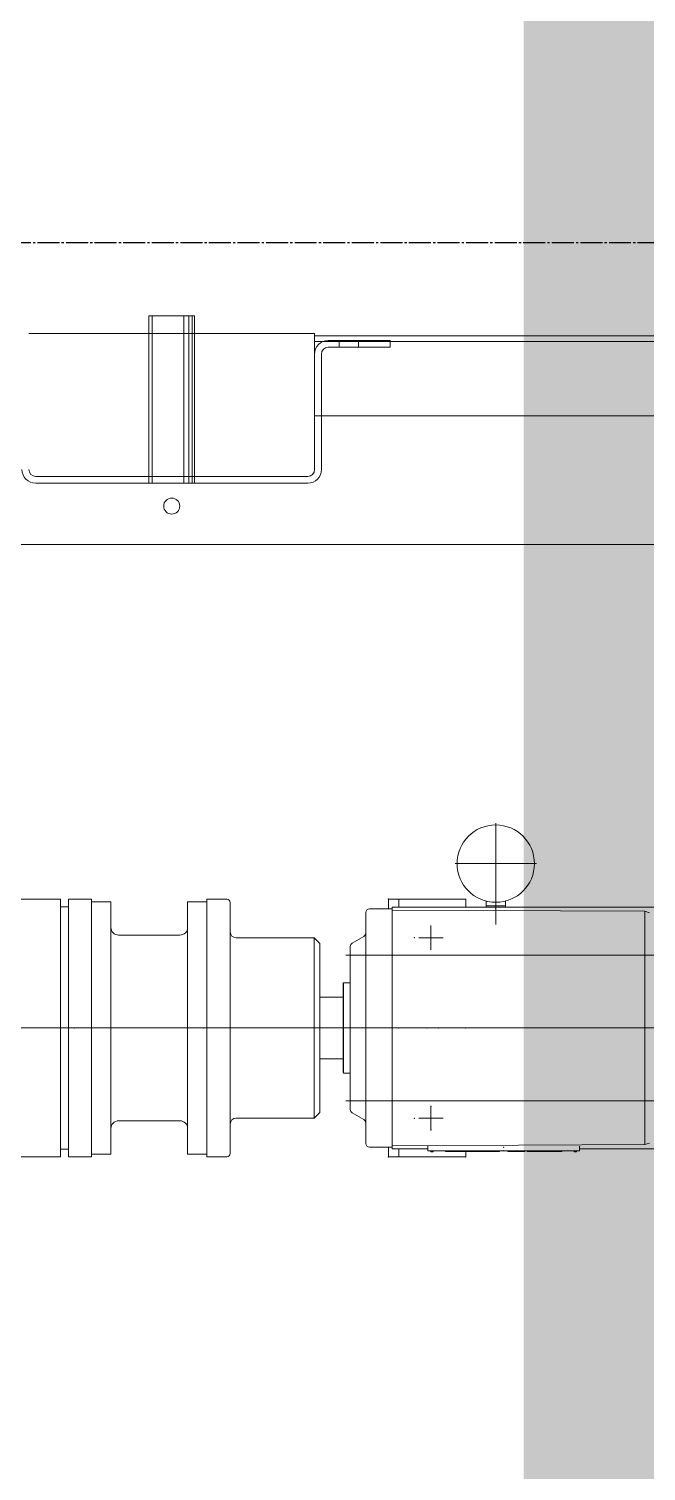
# Model space of a CAD drawing. Extents: x -3450 to 27857, y -1288 to 11880.
# Drawn here: x 452.3 to 522.5, y 1360.2 to 1524.3 of the extents above; entities that cross this region are included whole.
import ezdxf

# ---------------------------------------------------------------- set-up
doc = ezdxf.new("R2010")
doc.units = 0
doc.linetypes.add('X-S-FAB-L20$0$COL-CEN-LIN', pattern=[3.25, 2.5, -0.25, 0.25, -0.25])
for name, color, linetype in [('188K-SM-03-F20-MECH-EQ-Y2257103$0$01-電力-CSA', 1, 'Continuous'), ('X-S-FAB-L20$0$BLOCK', 8, 'Continuous'), ('X-S-FAB-L20$0$CCL', 8, 'X-S-FAB-L20$0$COL-CEN-LIN')]:
    doc.layers.add(name, color=color, linetype=linetype)
doc.layers.add('188K-SM-03-F20-MECH-EQ-Y2257103$0$XFM7Q20PCW-200K$0$PCW EQ', color=22, linetype='Continuous', lineweight=9)

# ---------------------------------------------------------------- blocks, each defined once
blk = doc.blocks.new('X-S-FAB-L20$0$FAB2-L05')
at = {"layer": 'X-S-FAB-L20$0$CCL'}
blk.add_line((-26880, 2220), (1210, 2220), dxfattribs=at)
blk = doc.blocks.new('X-S-FAB-L20')
at = {"layer": 'X-S-FAB-L20$0$BLOCK'}
blk.add_blockref('X-S-FAB-L20$0$FAB2-L05', (26160, -720), dxfattribs=at)
blk = doc.blocks.new('188K-SM-03-F20-MECH-EQ-Y2257103$0$XFM7Q20PCW-200K$0$PCW-防震基座-更新後 - PCW-防震基座-更新後-V1242-CUB_L40')
for p, q in [((-1183.5, -338.4), (-945.5, -338.4)), ((-1084.5, -338.4), (-1084.5, -485)), ((-1081.5, -338.4), (-1081.5, -485)), ((-1054, -338.4), (-1054, -485)), ((-1049.5, -338.4), (-1049.5, -485)), ((-1046.5, -338.4), (-1046.5, -485)), ((-1044.5, -485), (-1044.5, -338.4)), ((-945.5, -344.4), (-1183.5, -344.4)), ((-939.5, -350.4), (-939.5, -469.4)), ((-933.5, -451.4), (-933.5, -350.4)), ((-927.5, -457.4), (-873.5, -457.4)), ((-927.5, -463.4), (-873.5, -463.4)), ((-918, -463.4), (-918, -457.4)), ((-901, -457.4), (-901, -463.4)), ((-873.5, -463.4), (-873.5, -457.4)), ((-939.5, -469.4), (-1189.5, -469.4)), ((-1044.5, -485), (-1084.5, -485))]:
    blk.add_line(p, q)
at = {"extrusion": (0, 0, -1)}
for p, q in [((-939.5, -397.4), (68.3, -397.4)), ((68.3, -462.4), (-939.5, -462.4)), ((68.3, -467.4), (-939.5, -467.4))]:
    blk.add_line(p, q, dxfattribs=at)
for centre, radius, start, end in [((-1064.5, -318.4), 7, 0, 180), ((-1064.5, -318.4), 7, 180, 0), ((-1183.5, -350.4), 12, 90, 180), ((-945.5, -350.4), 12, 0, 90), ((-1183.5, -350.4), 6, 90, 180), ((-945.5, -350.4), 6, 0, 90), ((-927.5, -451.4), 12, 180, 270), ((-927.5, -451.4), 6, 180, 270)]:
    blk.add_arc(centre, radius, start, end)
blk = doc.blocks.new('188K-SM-03-F20-MECH-EQ-Y2257103$0$0-KSB 400HP')
for p, q in [((0, 309.34), (0, -9.14)), ((55, 30.36), (55, 260)), ((-8.3, 221.44), (-8.3, 161.75)), ((8.3, 221.44), (8.3, 161.75)), ((-13.76, 205.07), (-13.76, 188.35)), ((13.76, 167.04), (13.76, 205.07)), ((-13.41, 167.04), (-13.28, 195.77)), ((-13.28, 195.77), (-13.1, 196.3)), ((13.28, 195.77), (-13.28, 195.77)), ((13.1, 196.3), (13.28, 195.77)), ((13.28, 195.77), (13.41, 167.04)), ((-14.08, 187.74), (-14.08, 187.99)), ((-14, 187.99), (-14.08, 187.99)), ((-14, 187.87), (-14.08, 187.87)), ((-14.08, 187.74), (-14, 187.74)), ((-13.98, 188.32), (-14, 188.32)), ((-14, 171.12), (-14, 188.32)), ((-13.98, 171.09), (-13.98, 188.35)), ((-13.47, 188.35), (-13.98, 188.35)), ((-14.05, 186.33), (-14, 186.33)), ((-14.05, 184.39), (-14.05, 186.33)), ((-14.05, 185.73), (-14, 185.73)), ((-14.05, 185.14), (-14, 185.14)), ((-14.05, 184.39), (-14, 184.39)), ((-14.05, 182.38), (-14.05, 184.34)), ((-14.05, 184.34), (-14, 184.34)), ((-14.05, 182.38), (-14, 182.38)), ((18.7, 183.43), (18.7, 174.19)), ((-14.05, 182.13), (-14, 182.13)), ((-14.05, 180.19), (-14.05, 182.13)), ((-14.05, 180.23), (-14, 180.23)), ((-14.05, 180.19), (-14, 180.19)), ((-14.05, 179.23), (-14, 179.23)), ((-14.05, 173.1), (-14.05, 179.23)), ((14.44, 179.91), (13.76, 179.91)), ((13.88, 177.71), (13.88, 179.91)), ((11.77, 178.81), (23.32, 178.81)), ((13.76, 177.71), (14.44, 177.71)), ((-14.67, 175.4), (-14.05, 175.4)), ((-14.67, 166.6), (-14.67, 175.4)), ((13.76, 175.4), (14.67, 175.4)), ((14.67, 166.6), (14.67, 175.4)), ((-14.05, 173.1), (-14, 173.1)), ((-10.27, 172.83), (-10.27, 170.06)), ((10.27, 172.83), (10.27, 170.06)), ((-14.08, 171.44), (-14.08, 171.7)), ((-14, 171.7), (-14.08, 171.7)), ((-14, 171.57), (-14.08, 171.57)), ((-14.08, 171.44), (-14, 171.44)), ((-13.98, 171.12), (-14, 171.12)), ((-13.47, 171.09), (-13.98, 171.09)), ((-13.76, 171.09), (-13.76, 167.04)), ((-11.65, 171.44), (-8.88, 171.44)), ((8.88, 171.44), (11.65, 171.44)), ((-13.76, 167.78), (-14.67, 167.78)), ((14.67, 167.78), (13.76, 167.78)), ((-14.67, 166.6), (-13.57, 166.6)), ((13.76, 167.04), (-13.76, 167.04)), ((-13.57, 167.04), (-13.57, 164.47)), ((13.57, 164.47), (13.57, 167.04)), ((13.57, 166.6), (14.67, 166.6)), ((13.13, 164.03), (-13.13, 164.03)), ((-10.42, 163.81), (-9.66, 162.49)), ((9.66, 162.49), (10.42, 163.81)), ((9.28, 162.27), (-9.28, 162.27)), ((-5.13, 162.27), (-5.13, 161.49)), ((5.13, 161.49), (-5.13, 161.49)), ((-5.13, 161.49), (-5.08, 161.44)), ((5.08, 161.44), (-5.08, 161.44)), ((-3.52, 161.44), (-3.52, 158.8)), ((3.52, 158.8), (3.52, 161.44)), ((5.08, 161.44), (5.13, 161.49)), ((5.13, 161.49), (5.13, 162.27)), ((-9.61, 158.8), (-10.27, 158.14)), ((10.27, 158.14), (-10.27, 158.14)), ((-10.27, 158.14), (-10.27, 149.27)), ((9.61, 158.8), (-9.61, 158.8)), ((10.27, 158.14), (9.61, 158.8)), ((10.27, 149.27), (10.27, 158.14)), ((-14.67, 148.21), (-14.67, 145.97)), ((14.27, 148.61), (-14.27, 148.61)), ((14.67, 145.97), (14.67, 148.21)), ((14.67, 145.97), (-14.67, 145.97)), ((-14.37, 145.97), (-14.37, 143.77)), ((14.37, 143.77), (14.37, 145.97)), ((14.37, 143.77), (-14.37, 143.77)), ((-10.56, 142.89), (-10.56, 135.92)), ((10.56, 135.92), (10.56, 142.89)), ((14.37, 135.04), (-14.37, 135.04)), ((-14.37, 135.04), (-14.37, 132.84)), ((14.37, 132.84), (14.37, 135.04)), ((14.67, 132.84), (-14.67, 132.84)), ((-14.67, 132.84), (-14.67, 130.2)), ((14.67, 130.2), (14.67, 132.84)), ((14.67, 130.2), (-14.67, 130.2)), ((-13.79, 130.2), (-13.79, 129.32)), ((13.79, 129.32), (13.79, 130.2)), ((14.67, 129.32), (-14.67, 129.32)), ((-14.67, 129.32), (-14.67, 123.31)), ((14.67, 123.31), (14.67, 129.32))]:
    blk.add_line(p, q)
blk.add_circle((18.7, 178.81), 4.4)
for centre, radius, start, end in [((-13.13, 164.47), 0.44, 180, 270), ((13.13, 164.47), 0.44, 270, 0), ((-10.8, 163.59), 0.44, 30, 90), ((-9.28, 162.71), 0.44, 210, 270), ((9.28, 162.71), 0.44, 270, 330), ((10.8, 163.59), 0.44, 90, 150), ((-14.27, 148.21), 0.396, 90, 180), ((-10.93, 149.27), 0.66, 270, 0), ((10.93, 149.27), 0.66, 180, 270), ((14.27, 148.21), 0.396, 0, 90), ((-11.44, 142.89), 0.88, 0, 90), ((11.44, 142.89), 0.88, 90, 180), ((-11.44, 135.92), 0.88, 270, 0), ((11.44, 135.92), 0.88, 180, 270)]:
    blk.add_arc(centre, radius, start, end)
for p in [(-13.96, 179.72), (-13.96, 179.72), (-13.57, 179.72), (13.57, 178.81), (13.57, 178.81), (-14.67, 175.4), (0, 175.4), (0, 175.4), (-11.59, 171.44), (-10.27, 171.44), (-8.95, 171.44), (0, 172.32), (0, 171), (0, 171), (10.27, 171.44), (-10.27, 169.54), (10.27, 169.54), (0, 167.78), (0, 167.78), (0, 167.78), (-14.67, 166.6), (14.67, 166.6), (0, 161.44), (0, 145.6), (0, 145.6), (0, 145.6), (0, 130.93), (0, 129.32), (0, 129.32)]:
    blk.add_point(p)
blk = doc.blocks.new('188K-SM-03-F20-MECH-EQ-Y2257103')
at = {"layer": '188K-SM-03-F20-MECH-EQ-Y2257103$0$01-電力-CSA', "color": 217, "ltscale": 1000, "true_color": 0x93278f, "const_width": 80}
blk.add_lwpolyline([(889.419, 1795.566), (548.556, 1795.566), (548.556, 63.206), (889.419, 63.206)], close=True, dxfattribs=at)
at = {"layer": '188K-SM-03-F20-MECH-EQ-Y2257103$0$XFM7Q20PCW-200K$0$PCW EQ', "xscale": -0.1300000000000002, "yscale": 0.1300000000000002, "zscale": 0.1300000000000002, "rotation": 180}
blk.add_blockref('188K-SM-03-F20-MECH-EQ-Y2257103$0$XFM7Q20PCW-200K$0$PCW-防震基座-更新後 - PCW-防震基座-更新後-V1242-CUB_L40', (606.9, 1428.63), dxfattribs=at)
at = {"layer": '188K-SM-03-F20-MECH-EQ-Y2257103$0$XFM7Q20PCW-200K$0$PCW EQ', "xscale": -1, "rotation": 270}
blk.add_blockref('188K-SM-03-F20-MECH-EQ-Y2257103$0$0-KSB 400HP', (326.559, 1410.634), dxfattribs=at)

msp = doc.modelspace()

# ---------------------------------------------------------------- block references
for name in ['X-S-FAB-L20', '188K-SM-03-F20-MECH-EQ-Y2257103']:
    msp.add_blockref(name, (0, 0))

doc.saveas('drawing.dxf')
